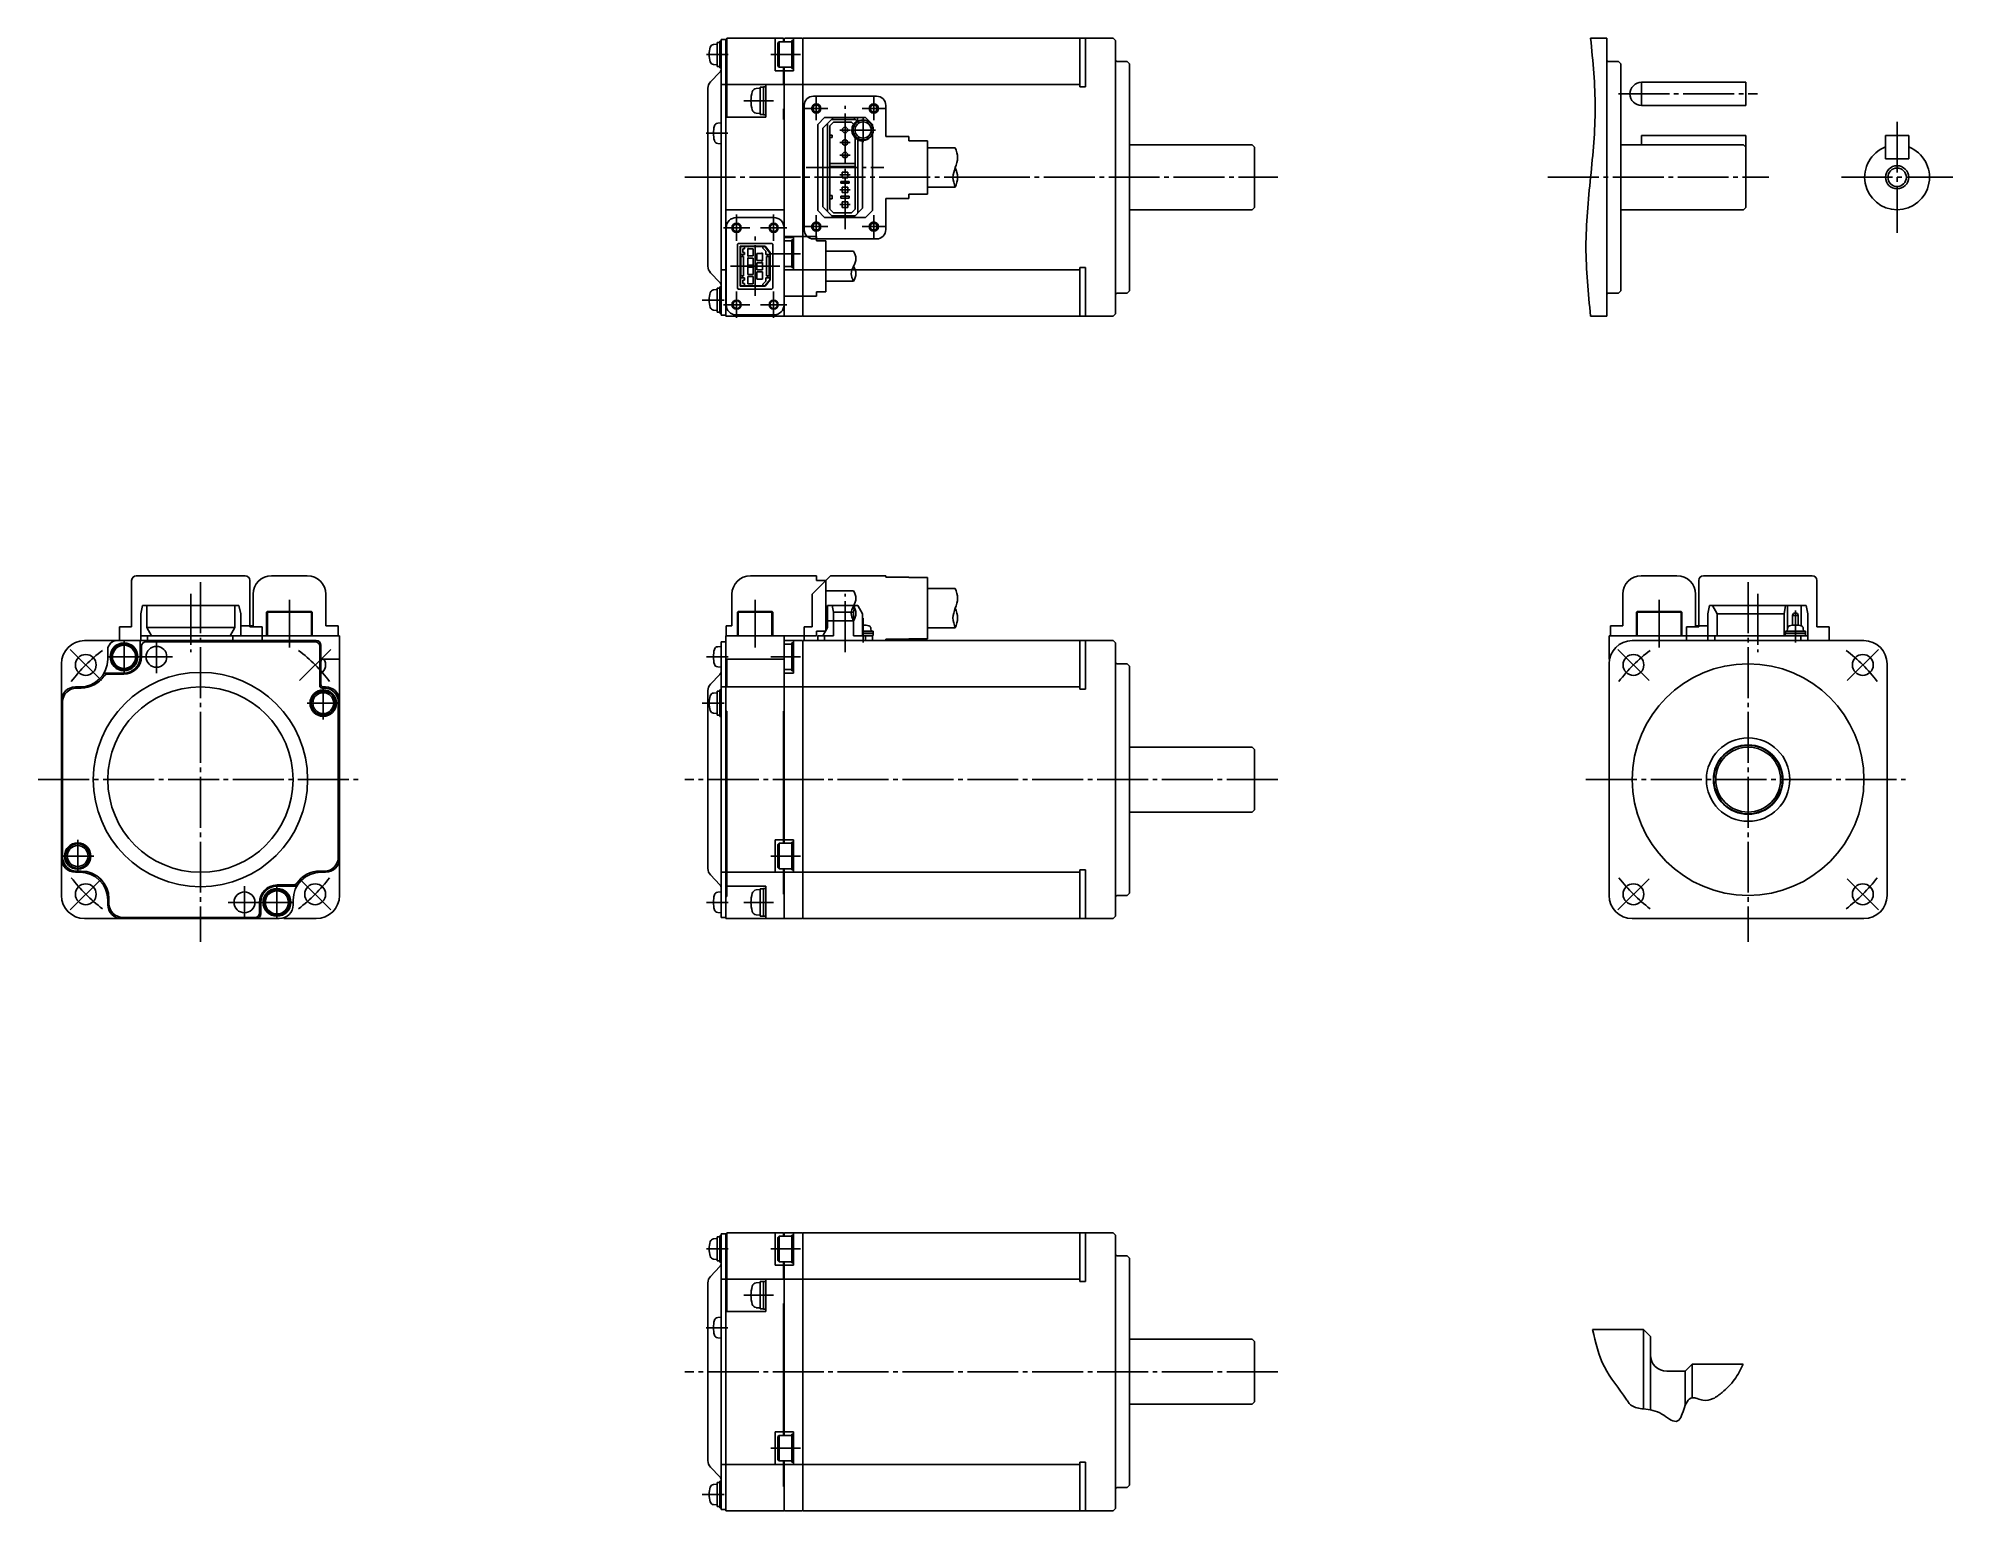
# Model space of a CAD drawing. Header units: millimetres. Extents: x -202 to 211, y -158 to 160.
import ezdxf

# ---------------------------------------------------------------- set-up
doc = ezdxf.new("R2010")
doc.units = ezdxf.units.MM
doc.linetypes.add('DASH_CENTER', pattern=[14, 11, -1, 1, -1])

msp = doc.modelspace()

# ---------------------------------------------------------------- linework, layer by layer
at = {"color": 7, "linetype": 'Continuous'}
for p, q in [((-55.5, 158.75), (-56.28, 158.68)), ((-55.5, 159.1), (-54.9, 159.1)), ((-55.5, 153.9), (-55.5, 159.1)), ((-54.9, 159.35), (-54.6, 159.35)), ((-54.9, 153.65), (-54.9, 159.35)), ((-53.6, 159.75), (-54.6, 159.75)), ((-54.6, 159.75), (-54.6, 100.25)), ((-53.4, 159.75), (-53.6, 159.75)), ((-53.6, 159.75), (-53.6, 100)), ((-53.4, 160), (-53.4, 143)), ((-45, 160), (-53.4, 160)), ((-41.2, 160), (-45, 160)), ((-43, 160), (-43, 153)), ((-42.13, 159.25), (-42.38, 159)), ((-42.38, 154), (-42.38, 159)), ((-42.13, 159.25), (-39.38, 159.25)), ((-42.13, 159.25), (-42.13, 153.75)), ((-41.2, 160), (-41.2, 159.75)), ((-41.2, 159.25), (-41.2, 159.75)), ((-41.2, 159.75), (-41, 159.75)), ((-40.9, 160), (-41, 159.9)), ((-41, 159.25), (-41, 159.9)), ((-37.1, 160), (-40.9, 160)), ((-39, 159.5), (-39.38, 159.5)), ((-39.38, 153.5), (-39.38, 159.5)), ((-39, 160), (-39, 153)), ((-37, 159.9), (-37.1, 160)), ((-36.9, 160), (-37, 159.9)), ((-37, 159.9), (-37, 100.1)), ((30, 160), (-36.9, 160)), ((22.8, 149.5), (22.8, 160)), ((24, 160), (24, 149.5)), ((30.5, 159.5), (30, 160)), ((30.5, 100.5), (30.5, 159.5)), ((133, 160), (136.5, 160)), ((136.5, 160), (136.5, 100)), ((-56.28, 154.32), (-55.5, 154.25)), ((-54.9, 153.9), (-55.5, 153.9)), ((-54.6, 153.65), (-54.9, 153.65)), ((-43, 153), (-41.2, 153)), ((-42.38, 154), (-42.13, 153.75)), ((-39.38, 153.75), (-42.13, 153.75)), ((-41.2, 150), (-41.2, 153.75)), ((-41, 100), (-41, 153.75)), ((-39, 153), (-41, 153)), ((-39, 153.5), (-39.38, 153.5)), ((30.8, 155), (33, 155)), ((33.5, 154.5), (33, 155)), ((33.5, 154.5), (33.5, 105.5)), ((136.8, 155), (139, 155)), ((139, 155), (139.5, 154.5)), ((139.5, 154.5), (139.5, 105.5)), ((-57.5, 110.8), (-57.5, 149.2)), ((-56.94, 150.59), (-54.88, 152.71)), ((-54.6, 150), (-53.6, 150)), ((-53.4, 150), (-41, 150)), ((-46.2, 149.25), (-47.05, 149.18)), ((-46.2, 149.45), (-45.5, 149.45)), ((-46.2, 149.45), (-46.2, 143.55)), ((-45.5, 149.5), (-45.5, 143.5)), ((-45.5, 149.5), (-45, 149.5)), ((-45, 150), (-45, 143)), ((-41, 150), (-37, 150)), ((22.8, 150), (-37, 150)), ((22.8, 149.5), (24, 149.5)), ((166.5, 150.5), (144, 150.5)), ((144, 150.5), (144, 145.5)), ((166.5, 145.5), (166.5, 150.5)), ((-41.2, 144.75), (-41, 144.75)), ((-41.2, 142.5), (-41.2, 144.75)), ((144, 145.5), (166.5, 145.5)), ((-54.6, 141.75), (-55.38, 141.68)), ((-45, 143), (-53.6, 143)), ((-47.05, 143.82), (-46.2, 143.75)), ((-45.5, 143.55), (-46.2, 143.55)), ((-45, 143.5), (-45.5, 143.5)), ((-32.3, 142.9), (-33.8, 141.4)), ((-33.8, 122.8), (-33.8, 141.4)), ((-32.7, 140.6), (-30.4, 142.9)), ((-32.7, 123.6), (-32.7, 140.6)), ((-32.3, 142.9), (-23.5, 142.9)), ((-31.7, 122.6), (-31.7, 141.6)), ((-30.35, 141.9), (-31.15, 141.1)), ((-31.15, 141.1), (-31.15, 123.1)), ((-30.8, 142.5), (-25.7, 142.5)), ((-30.35, 141.9), (-26.5, 141.9)), ((-26.5, 141.9), (-26.05, 141.45)), ((-25.37, 142.17), (-26.1, 142.9)), ((-25.2, 142.28), (-25.2, 142.9)), ((-22, 141.4), (-23.5, 142.9)), ((-22, 141.12), (-22, 141.4)), ((-55.38, 137.32), (-54.6, 137.25)), ((-31.15, 139.1), (-30.65, 139.1)), ((-30.65, 138.6), (-31.15, 138.6)), ((-30.65, 139.1), (-30.65, 138.6)), ((-25.7, 123.1), (-25.7, 138.51)), ((-25.1, 122.3), (-25.1, 138.07)), ((-24.1, 123.3), (-24.1, 137.8)), ((-22, 122.8), (-22, 139.28)), ((33.5, 137), (60, 137)), ((60, 137), (60.5, 136.5)), ((60.5, 136.5), (60.5, 123.5)), ((139.5, 137), (166, 137)), ((144, 139), (144, 137)), ((166.5, 139), (144, 139)), ((166, 137), (166.5, 136.5)), ((166.5, 139), (166.5, 123.5)), ((196.65, 139), (196.65, 134)), ((201.65, 139), (196.65, 139)), ((201.65, 134), (201.65, 139)), ((-31.15, 133), (-25.7, 133)), ((-25.7, 132.3), (-31.15, 132.3)), ((196.65, 134), (201.65, 134)), ((-27, 129.1), (-28.8, 129.1)), ((-28.8, 129.1), (-28.8, 128.7)), ((-28.8, 128.7), (-27, 128.7)), ((-27.3, 131.1), (-28.5, 131.1)), ((-28.5, 131.1), (-28.5, 129.9)), ((-28.5, 129.9), (-27.3, 129.9)), ((-27.3, 129.9), (-27.3, 131.1)), ((-27, 128.7), (-27, 129.1)), ((-31.15, 126.05), (-30.65, 126.05)), ((-30.65, 125.35), (-31.15, 125.35)), ((-30.65, 126.05), (-30.65, 125.35)), ((-28.8, 125.9), (-28.8, 125.5)), ((-27, 125.9), (-28.8, 125.9)), ((-28.8, 125.5), (-27, 125.5)), ((-28.5, 127.9), (-28.5, 126.7)), ((-27.3, 127.9), (-28.5, 127.9)), ((-28.5, 126.7), (-27.3, 126.7)), ((-27.3, 124.7), (-28.5, 124.7)), ((-28.5, 124.7), (-28.5, 123.5)), ((-27.3, 126.7), (-27.3, 127.9)), ((-27.3, 123.5), (-27.3, 124.7)), ((-27, 125.5), (-27, 125.9)), ((-53.6, 123), (-41, 123)), ((-32.3, 121.3), (-33.8, 122.8)), ((-30.4, 121.3), (-32.7, 123.6)), ((-32.3, 121.3), (-23.5, 121.3)), ((-31.15, 123.1), (-30.35, 122.3)), ((-30.8, 121.7), (-25.7, 121.7)), ((-30.35, 122.3), (-26.5, 122.3)), ((-28.5, 123.5), (-27.3, 123.5)), ((-26.5, 122.3), (-25.7, 123.1)), ((-26.1, 121.3), (-24.1, 123.3)), ((-22, 122.8), (-23.5, 121.3)), ((60, 123), (33.5, 123)), ((60.5, 123.5), (60, 123)), ((166, 123), (139.5, 123)), ((166, 123), (166.5, 123.5)), ((-51.13, 115.53), (-50.93, 115.73)), ((-43.68, 115.73), (-50.93, 115.73)), ((-43.68, 115.73), (-43.48, 115.53)), ((-41, 117), (-39, 117)), ((-41, 116.25), (-39.38, 116.25)), ((-39.38, 116.5), (-39, 116.5)), ((-39.38, 110.5), (-39.38, 116.5)), ((-39, 117), (-39, 110)), ((-51.13, 115.53), (-51.13, 106.08)), ((-50.55, 106.48), (-50.55, 115.13)), ((-50.55, 115.13), (-45.1, 115.13)), ((-50.35, 111.65), (-50.55, 111.65)), ((-50.45, 113.3), (-50.45, 115.05)), ((-50.45, 115.05), (-49.6, 115.05)), ((-49.6, 113.3), (-50.45, 113.3)), ((-50.35, 112.9), (-50.35, 108.7)), ((-50.35, 112.9), (-49.78, 112.9)), ((-50, 113.3), (-50, 112.9)), ((-49.6, 114.55), (-49.95, 114.55)), ((-49.95, 114.55), (-49.95, 113.8)), ((-49.95, 113.8), (-49.6, 113.8)), ((-49.78, 112.9), (-49.78, 108.7)), ((-49.6, 115.05), (-49.6, 114.55)), ((-49.6, 115.05), (-45.6, 115.05)), ((-49.6, 113.8), (-49.6, 113.3)), ((-48.88, 114.6), (-48.88, 113)), ((-48.7, 114.6), (-48.88, 114.6)), ((-48.88, 113), (-48.7, 113)), ((-48.7, 112.6), (-48.88, 112.6)), ((-48.88, 112.6), (-48.88, 111)), ((-48.7, 114.57), (-48.7, 114.6)), ((-47.7, 114.57), (-48.7, 114.57)), ((-48.7, 113.03), (-47.7, 113.03)), ((-48.7, 113), (-48.7, 113.03)), ((-48.7, 112.57), (-48.7, 112.6)), ((-47.7, 112.57), (-48.7, 112.57)), ((-47.7, 113.03), (-47.7, 114.57)), ((-47.7, 111.03), (-47.7, 112.57)), ((-45.9, 113.57), (-46.9, 113.57)), ((-46.9, 113.57), (-46.9, 112.03)), ((-46.9, 112.03), (-45.9, 112.03)), ((-46.9, 111.57), (-46.9, 110.03)), ((-45.9, 111.57), (-46.9, 111.57)), ((-45.9, 113.6), (-45.9, 113.57)), ((-45.72, 113.6), (-45.9, 113.6)), ((-45.9, 112.03), (-45.9, 112)), ((-45.9, 112), (-45.72, 112)), ((-45.72, 111.6), (-45.9, 111.6)), ((-45.9, 111.6), (-45.9, 111.57)), ((-45.72, 112), (-45.72, 113.6)), ((-45.72, 110), (-45.72, 111.6)), ((-45.6, 114.68), (-45.6, 115.05)), ((-45.17, 115.05), (-45.6, 115.05)), ((-45, 114.05), (-45.6, 114.68)), ((-44.15, 113.72), (-45.17, 115.05)), ((-44.05, 113.75), (-45.1, 115.13)), ((-45, 113.3), (-45, 114.05)), ((-44.15, 113.3), (-45, 113.3)), ((-44.83, 108.7), (-44.83, 112.9)), ((-44.83, 112.9), (-44.25, 112.9)), ((-44.6, 112.9), (-44.6, 113.3)), ((-44.25, 108.7), (-44.25, 112.9)), ((-44.25, 111.65), (-44.05, 111.65)), ((-44.15, 113.3), (-44.15, 113.72)), ((-44.05, 107.85), (-44.05, 113.75)), ((-43.48, 106.08), (-43.48, 115.53)), ((-54.88, 107.29), (-56.94, 109.41)), ((-53.6, 110), (-54.6, 110)), ((-50.55, 109.95), (-50.35, 109.95)), ((-50.45, 106.55), (-50.45, 108.3)), ((-50.45, 108.3), (-49.6, 108.3)), ((-49.78, 108.7), (-50.35, 108.7)), ((-50, 108.7), (-50, 108.3)), ((-49.6, 107.8), (-49.95, 107.8)), ((-49.95, 107.8), (-49.95, 107.05)), ((-49.6, 108.3), (-49.6, 107.8)), ((-48.88, 111), (-48.7, 111)), ((-48.7, 110.6), (-48.88, 110.6)), ((-48.88, 110.6), (-48.88, 109)), ((-48.88, 109), (-48.7, 109)), ((-48.88, 108.6), (-48.88, 107)), ((-48.7, 108.6), (-48.88, 108.6)), ((-48.7, 111), (-48.7, 111.03)), ((-48.7, 111.03), (-47.7, 111.03)), ((-48.7, 110.57), (-48.7, 110.6)), ((-47.7, 110.57), (-48.7, 110.57)), ((-48.7, 109), (-48.7, 109.03)), ((-48.7, 109.03), (-47.7, 109.03)), ((-48.7, 108.57), (-48.7, 108.6)), ((-47.7, 108.57), (-48.7, 108.57)), ((-47.7, 109.03), (-47.7, 110.57)), ((-47.7, 107.03), (-47.7, 108.57)), ((-46.9, 110.03), (-45.9, 110.03)), ((-46.9, 109.57), (-46.9, 108.03)), ((-45.9, 109.57), (-46.9, 109.57)), ((-46.9, 108.03), (-45.9, 108.03)), ((-45.9, 110.03), (-45.9, 110)), ((-45.9, 110), (-45.72, 110)), ((-45.72, 109.6), (-45.9, 109.6)), ((-45.9, 109.6), (-45.9, 109.57)), ((-45.9, 108.03), (-45.9, 108)), ((-45.9, 108), (-45.72, 108)), ((-45.72, 108), (-45.72, 109.6)), ((-45.6, 106.92), (-45, 107.55)), ((-45.17, 106.55), (-44.15, 107.88)), ((-45.1, 106.48), (-44.05, 107.85)), ((-45, 107.55), (-45, 108.3)), ((-45, 108.3), (-44.15, 108.3)), ((-44.25, 108.7), (-44.83, 108.7)), ((-44.6, 108.3), (-44.6, 108.7)), ((-44.05, 109.95), (-44.25, 109.95)), ((-44.15, 107.88), (-44.15, 108.3)), ((-39.38, 110.75), (-41, 110.75)), ((-37, 110), (-41, 110)), ((-39.38, 110.5), (-39, 110.5)), ((22.8, 110), (-37, 110)), ((22.8, 100), (22.8, 110.5)), ((22.8, 110.5), (24, 110.5)), ((24, 100), (24, 110.5)), ((-55.5, 105.75), (-56.28, 105.68)), ((-55.5, 100.9), (-55.5, 106.1)), ((-55.5, 106.1), (-54.9, 106.1)), ((-54.9, 100.65), (-54.9, 106.35)), ((-54.9, 106.35), (-54.6, 106.35)), ((-51.13, 106.08), (-50.93, 105.88)), ((-50.93, 105.88), (-43.68, 105.88)), ((-45.1, 106.48), (-50.55, 106.48)), ((-49.6, 106.55), (-50.45, 106.55)), ((-49.95, 107.05), (-49.6, 107.05)), ((-49.6, 107.05), (-49.6, 106.55)), ((-49.6, 106.55), (-45.6, 106.55)), ((-48.88, 107), (-48.7, 107)), ((-48.7, 107.03), (-47.7, 107.03)), ((-48.7, 107), (-48.7, 107.03)), ((-45.6, 106.55), (-45.6, 106.92)), ((-45.6, 106.55), (-45.17, 106.55)), ((-43.48, 106.08), (-43.68, 105.88)), ((33, 105), (30.8, 105)), ((33.5, 105.5), (33, 105)), ((139, 105), (136.8, 105)), ((139.5, 105.5), (139, 105)), ((-56.28, 101.32), (-55.5, 101.25)), ((-54.9, 100.9), (-55.5, 100.9)), ((-54.6, 100.65), (-54.9, 100.65)), ((-54.6, 100.25), (-53.6, 100.25)), ((-53.6, 100), (-41, 100)), ((-41, 100.1), (-40.9, 100)), ((-40.9, 100), (-37.1, 100)), ((-37.1, 100), (-37, 100.1)), ((-36.9, 100), (-37, 100.1)), ((30, 100), (-36.9, 100)), ((30.5, 100.5), (30, 100)), ((133, 100), (136.5, 100)), ((-179.9, 35.8), (-179.5, 37.6)), ((-158.7, 37.6), (-179.5, 37.6)), ((-178.6, 37.6), (-178.6, 32.8)), ((-159.6, 37.6), (-159.6, 32.8)), ((-158.7, 37.6), (-158.3, 35.8)), ((-31.7, 37.6), (-25.1, 37.6)), ((-31.7, 32.8), (-31.7, 37.6)), ((-30.7, 37.6), (-30.4, 36.1)), ((-26.1, 36.1), (-25.8, 37.6)), ((-25.1, 37.6), (-24.1, 35.8)), ((158.3, 35.8), (158.7, 37.6)), ((158.7, 37.6), (179.5, 37.6)), ((159.3, 37.6), (160.3, 35.8)), ((175.07, 37.6), (174.8, 35.8)), ((175.51, 37.6), (175.51, 32.68)), ((178.45, 37.6), (178.45, 33.17)), ((179.5, 37.6), (179.9, 35.8)), ((-179.9, 35.8), (-179.9, 30)), ((-158.3, 35.8), (-158.3, 31)), ((-152.52, 36.3), (-152.72, 36.1)), ((-152.72, 36.1), (-142.87, 36.1)), ((-152.72, 31), (-152.72, 36.1)), ((-152.52, 31), (-152.52, 36.3)), ((-152.52, 36.3), (-143.07, 36.3)), ((-143.07, 36.3), (-143.07, 31)), ((-142.87, 36.1), (-143.07, 36.3)), ((-142.87, 36.1), (-142.87, 31)), ((-51.13, 36.1), (-50.93, 36.3)), ((-51.13, 31), (-51.13, 36.1)), ((-51.13, 36.1), (-43.48, 36.1)), ((-50.93, 36.3), (-43.68, 36.3)), ((-50.93, 31), (-50.93, 36.3)), ((-43.68, 36.3), (-43.48, 36.1)), ((-43.68, 36.3), (-43.68, 31)), ((-43.48, 36.1), (-43.48, 31)), ((-30.4, 36.1), (-26.1, 36.1)), ((-30.4, 36.1), (-30.4, 31)), ((-26.1, 36.1), (-26.1, 31)), ((-24.1, 35.8), (-24.1, 31)), ((143.07, 36.3), (142.88, 36.1)), ((142.88, 31), (142.88, 36.1)), ((142.88, 36.1), (152.72, 36.1)), ((143.07, 36.3), (152.52, 36.3)), ((152.72, 36.1), (152.52, 36.3)), ((152.72, 36.1), (152.72, 31)), ((158.3, 35.8), (158.3, 30)), ((160.3, 35.8), (160.3, 31)), ((160.3, 35.8), (174.8, 35.8)), ((174.8, 35.8), (174.8, 31)), ((176.6, 35.4), (176.6, 33.31)), ((177.8, 35.4), (176.6, 35.4)), ((177.8, 35.4), (177.8, 33.31)), ((179.9, 35.8), (179.9, 30)), ((-192, 30), (-185, 30)), ((-180, 30), (-185, 30)), ((-180, 26.5), (-180, 30)), ((-142, 30), (-180, 30)), ((-160, 31), (-179.9, 31)), ((-178.75, 29.75), (-167, 29.75)), ((-178.6, 32.8), (-177.6, 31)), ((-159.6, 32.8), (-178.6, 32.8)), ((-178.4, 31), (-178.4, 30)), ((-167, 29.75), (-142.25, 29.75)), ((-160.6, 31), (-159.6, 32.8)), ((-160, 31), (-137, 31)), ((-160, 30), (-160, 31)), ((-141, 29), (-141, 20.5)), ((-137, 31), (-137, 26)), ((-54.6, 29.75), (-54.6, -29.75)), ((-53.6, 29.75), (-54.6, 29.75)), ((-53.6, 31), (-41, 31)), ((-53.6, 31), (-53.6, -30)), ((-41, 26), (-41, 31)), ((-41, 30), (-41, 29.9)), ((-40.9, 30), (-41, 29.9)), ((-41, 29.25), (-39.38, 29.25)), ((-37.1, 30), (-40.9, 30)), ((-39.38, 23.5), (-39.38, 29.5)), ((-39, 29.5), (-39.38, 29.5)), ((-39, 30), (-39, 23)), ((-37, 29.9), (-37.1, 30)), ((-37, 29.9), (-36.9, 30)), ((-37, 29.9), (-37, -29.9)), ((-36.9, 30), (30, 30)), ((-33.8, 31), (-30.4, 31)), ((-33.8, 30), (-33.8, 31)), ((-32.7, 31), (-31.7, 32.8)), ((-32.3, 31), (-32.3, 30)), ((-26.1, 31), (-22, 31)), ((-24.1, 32.05), (-21.85, 32.05)), ((-24.1, 31.6), (-21.8, 31.6)), ((-24.1, 31.1), (-21.8, 31.1)), ((-23.5, 31), (-23.5, 30)), ((-22.45, 31.1), (-22.45, 31)), ((-22.25, 32.05), (-22.3, 32.64)), ((-22, 31), (-22, 30)), ((-21.85, 31.6), (-21.85, 32.05)), ((-21.8, 31.6), (-21.8, 31.1)), ((22.8, 19.5), (22.8, 30)), ((24, 19.5), (24, 30)), ((30, 30), (30.5, 29.5)), ((30.5, -29.5), (30.5, 29.5)), ((137, 31), (158.3, 31)), ((137, 26), (137, 31)), ((167, 30), (142, 30)), ((179.9, 31), (158.3, 31)), ((159.8, 31), (159.8, 30)), ((192, 30), (167, 30)), ((175, 31.1), (175, 31.6)), ((175, 31.6), (177.2, 31.6)), ((175, 31.1), (177.2, 31.1)), ((175.05, 32.05), (175.05, 31.6)), ((175.05, 32.05), (177.2, 32.05)), ((175.5, 32.64), (175.45, 32.05)), ((175.65, 31), (175.65, 31.1)), ((177.2, 32.05), (179.35, 32.05)), ((177.2, 31.6), (179.4, 31.6)), ((177.2, 31.1), (179.4, 31.1)), ((178.4, 31), (178.4, 30)), ((178.75, 31.1), (178.75, 31)), ((178.95, 32.05), (178.9, 32.64)), ((179.35, 31.6), (179.35, 32.05)), ((179.4, 31.6), (179.4, 31.1)), ((-197, 25), (-197, 17)), ((-187, 26), (-187, 28)), ((-179.75, 28.75), (-179.75, 26.55)), ((-141.25, 28.75), (-141.25, 20.25)), ((-137, 26), (-140.5, 26)), ((-137, 17), (-137, 26)), ((-54.6, 28.75), (-55.38, 28.68)), ((-53.6, 26), (-41, 26)), ((-53.4, 26), (-53.4, 20)), ((-41, -13.75), (-41, 26)), ((30.8, 25), (33, 25)), ((33.5, 24.5), (33, 25)), ((137.1, 26), (137, 26)), ((137, 25), (137, -25)), ((197, -25), (197, 25)), ((-183.5, 23), (-187.26, 23)), ((-187.01, 22.75), (-183.55, 22.75)), ((-56.94, 20.59), (-54.88, 22.71)), ((-55.38, 24.32), (-54.6, 24.25)), ((-39.38, 23.75), (-41, 23.75)), ((-39, 23), (-41, 23)), ((-39, 23.5), (-39.38, 23.5)), ((33.5, -24.5), (33.5, 24.5)), ((-197, 17), (-197, -17)), ((-196.75, 16.75), (-196.75, 0)), ((-193, 20), (-194, 20)), ((-193.75, 19.75), (-192.75, 19.75)), ((-140.75, 19.75), (-140.25, 19.75)), ((-140.5, 20), (-140, 20)), ((-137.25, 16.75), (-137.25, 0)), ((-137, -17), (-137, 17)), ((-57.5, -19.2), (-57.5, 19.2)), ((-55.5, 18.75), (-56.28, 18.68)), ((-55.5, 13.9), (-55.5, 19.1)), ((-55.5, 19.1), (-54.9, 19.1)), ((-54.9, 13.65), (-54.9, 19.35)), ((-54.9, 19.35), (-54.6, 19.35)), ((-54.6, 20), (-53.6, 20)), ((-53.6, 20), (-41, 20)), ((-41, 20), (-37, 20)), ((-37, 20), (22.8, 20)), ((22.8, 19.5), (24, 19.5)), ((-56.28, 14.32), (-55.5, 14.25)), ((-54.9, 13.9), (-55.5, 13.9)), ((-54.6, 13.65), (-54.9, 13.65)), ((-53.6, 14.75), (-53.4, 14.75)), ((-53.4, 14.75), (-53.4, -25.25)), ((-41.2, 14.75), (-41, 14.75)), ((-41.2, -13.75), (-41.2, 14.75)), ((33.5, 7), (60, 7)), ((60, 7), (60.5, 6.5)), ((60.5, 6.5), (60.5, -6.5)), ((-196.75, -16.75), (-196.75, 0)), ((-137.25, -16.75), (-137.25, 0)), ((60, -7), (33.5, -7)), ((60.5, -6.5), (60, -7)), ((-43, -13), (-43, -20)), ((-41.2, -13), (-43, -13)), ((-42.13, -13.75), (-42.38, -14)), ((-42.38, -19), (-42.38, -14)), ((-42.13, -13.75), (-42.13, -19.25)), ((-42.13, -13.75), (-39.38, -13.75)), ((-41, -13), (-39, -13)), ((-39.38, -19.5), (-39.38, -13.5)), ((-39.38, -13.5), (-39, -13.5)), ((-39, -13), (-39, -20)), ((-197, -17), (-197, -25)), ((-193, -20), (-194, -20)), ((-193.75, -19.75), (-192.75, -19.75)), ((-140.25, -19.75), (-141.25, -19.75)), ((-141, -20), (-140, -20)), ((-137, -17), (-137, -25)), ((-54.88, -22.71), (-56.94, -20.59)), ((-53.6, -20), (-54.6, -20)), ((-41.2, -20), (-53.4, -20)), ((-42.38, -19), (-42.13, -19.25)), ((-39.38, -19.25), (-42.13, -19.25)), ((-41.2, -24.75), (-41.2, -19.25)), ((-41, -30), (-41, -19.25)), ((-37, -20), (-41, -20)), ((-39.38, -19.5), (-39, -19.5)), ((-37, -20), (22.8, -20)), ((22.8, -19.5), (24, -19.5)), ((22.8, -30), (22.8, -19.5)), ((24, -19.5), (24, -30)), ((-150.5, -23), (-146.74, -23)), ((-146.99, -22.75), (-150.45, -22.75)), ((-54.6, -24.25), (-55.38, -24.32)), ((-53.4, -23), (-45, -23)), ((-46.2, -23.75), (-47.05, -23.82)), ((-46.2, -23.55), (-46.2, -29.45)), ((-46.2, -23.55), (-45.5, -23.55)), ((-45.5, -23.5), (-45, -23.5)), ((-45.5, -23.5), (-45.5, -29.5)), ((-45, -23), (-45, -30)), ((-41.2, -24.75), (-41, -24.75)), ((33.5, -24.5), (33, -25)), ((-187, -26), (-187, -27)), ((-186.75, -26.75), (-186.75, -25.75)), ((-154.25, -28.75), (-154.25, -26.55)), ((-154, -26.5), (-154, -29)), ((-147, -26), (-147, -27)), ((-55.38, -28.68), (-54.6, -28.75)), ((-53.6, -25.25), (-53.4, -25.25)), ((33, -25), (30.8, -25)), ((-184, -30), (-192, -30)), ((-184, -30), (-150, -30)), ((-183.75, -29.75), (-167, -29.75)), ((-155.25, -29.75), (-167, -29.75)), ((-142, -30), (-149, -30)), ((-54.6, -29.75), (-53.6, -29.75)), ((-53.6, -30), (-45, -30)), ((-47.05, -29.18), (-46.2, -29.25)), ((-45.5, -29.45), (-46.2, -29.45)), ((-45, -29.5), (-45.5, -29.5)), ((-45, -30), (-41, -30)), ((-41, -29.9), (-40.9, -30)), ((-40.9, -30), (-37.1, -30)), ((-37.1, -30), (-37, -29.9)), ((-37, -29.9), (-36.9, -30)), ((-37, -29.9), (-36.9, -30)), ((-36.9, -30), (30, -30)), ((30, -30), (30.5, -29.5)), ((142, -30), (167, -30)), ((167, -30), (192, -30)), ((-55.5, -99.05), (-56.28, -99.12)), ((-55.5, -98.7), (-54.9, -98.7)), ((-55.5, -103.9), (-55.5, -98.7)), ((-54.9, -98.45), (-54.6, -98.45)), ((-54.9, -104.15), (-54.9, -98.45)), ((-53.6, -98.05), (-54.6, -98.05)), ((-54.6, -98.05), (-54.6, -157.55)), ((-53.4, -98.05), (-53.6, -98.05)), ((-53.6, -98.05), (-53.6, -157.8)), ((-53.4, -97.8), (-53.4, -114.8)), ((-45, -97.8), (-53.4, -97.8)), ((-41.2, -97.8), (-45, -97.8)), ((-43, -97.8), (-43, -104.8)), ((-42.13, -98.55), (-42.38, -98.8)), ((-42.38, -103.8), (-42.38, -98.8)), ((-42.13, -98.55), (-39.38, -98.55)), ((-42.13, -98.55), (-42.13, -104.05)), ((-41.2, -97.8), (-41.2, -98.05)), ((-41.2, -98.55), (-41.2, -98.05)), ((-41.2, -98.05), (-41, -98.05)), ((-40.9, -97.8), (-41, -97.9)), ((-41, -98.55), (-41, -97.9)), ((-37.1, -97.8), (-40.9, -97.8)), ((-39, -98.3), (-39.38, -98.3)), ((-39.38, -104.3), (-39.38, -98.3)), ((-39, -97.8), (-39, -104.8)), ((-37, -97.9), (-37.1, -97.8)), ((-37, -97.9), (-36.9, -97.8)), ((-37, -97.9), (-37, -157.7)), ((-36.9, -97.8), (30, -97.8)), ((22.8, -108.3), (22.8, -97.8)), ((24, -108.3), (24, -97.8)), ((30, -97.8), (30.5, -98.3)), ((30.5, -157.3), (30.5, -98.3)), ((30.8, -102.8), (33, -102.8)), ((33.5, -103.3), (33, -102.8)), ((-56.94, -107.22), (-54.88, -105.09)), ((-56.28, -103.49), (-55.5, -103.55)), ((-54.9, -103.9), (-55.5, -103.9)), ((-54.6, -104.15), (-54.9, -104.15)), ((-43, -104.8), (-41.2, -104.8)), ((-42.38, -103.8), (-42.13, -104.05)), ((-39.38, -104.05), (-42.13, -104.05)), ((-41.2, -107.8), (-41.2, -104.05)), ((-41, -141.55), (-41, -104.05)), ((-39, -104.8), (-41, -104.8)), ((-39, -104.3), (-39.38, -104.3)), ((33.5, -103.3), (33.5, -152.3)), ((-57.5, -147), (-57.5, -108.61)), ((-54.6, -107.8), (-53.6, -107.8)), ((-53.4, -107.8), (-41, -107.8)), ((-46.2, -108.55), (-47.05, -108.63)), ((-46.2, -108.35), (-45.5, -108.35)), ((-46.2, -108.35), (-46.2, -114.25)), ((-45.5, -108.3), (-45.5, -114.3)), ((-45.5, -108.3), (-45, -108.3)), ((-45, -107.8), (-45, -114.8)), ((-41, -107.8), (-37, -107.8)), ((-37, -107.8), (22.8, -107.8)), ((22.8, -108.3), (24, -108.3)), ((-45, -114.8), (-53.6, -114.8)), ((-47.05, -113.98), (-46.2, -114.05)), ((-45.5, -114.25), (-46.2, -114.25)), ((-45, -114.3), (-45.5, -114.3)), ((-41.2, -113.05), (-41, -113.05)), ((-41.2, -141.55), (-41.2, -113.05)), ((-54.6, -116.05), (-55.38, -116.12)), ((133.44, -118.7), (144.44, -118.7)), ((144.44, -118.7), (144.44, -135.84)), ((145.94, -120.2), (144.44, -118.7)), ((-55.38, -120.49), (-54.6, -120.55)), ((33.5, -120.8), (60, -120.8)), ((60, -120.8), (60.5, -121.3)), ((60.5, -121.3), (60.5, -134.3)), ((145.94, -120.2), (145.94, -136.06)), ((153.44, -127.7), (149.44, -127.7)), ((153.44, -127.7), (154.94, -126.2)), ((153.44, -127.7), (153.44, -135.16)), ((154.94, -126.2), (165.94, -126.2)), ((154.94, -126.2), (154.94, -133.42)), ((60, -134.8), (33.5, -134.8)), ((60.5, -134.3), (60, -134.8)), ((-43, -140.8), (-43, -147.8)), ((-43, -140.8), (-41.2, -140.8)), ((-42.13, -141.55), (-42.38, -141.8)), ((-42.38, -146.8), (-42.38, -141.8)), ((-42.13, -141.55), (-42.13, -147.05)), ((-42.13, -141.55), (-39.38, -141.55)), ((-41, -140.8), (-39, -140.8)), ((-39.38, -141.3), (-39, -141.3)), ((-39.38, -147.3), (-39.38, -141.3)), ((-39, -140.8), (-39, -147.8)), ((-54.88, -150.52), (-56.94, -148.39)), ((-53.6, -147.8), (-54.6, -147.8)), ((-53.6, -147.8), (-41.2, -147.8)), ((-42.38, -146.8), (-42.13, -147.05)), ((-39.38, -147.05), (-42.13, -147.05)), ((-41.2, -152.55), (-41.2, -147.05)), ((-41, -157.8), (-41, -147.05)), ((-37, -147.8), (-41, -147.8)), ((-39.38, -147.3), (-39, -147.3)), ((-37, -147.8), (22.8, -147.8)), ((22.8, -147.3), (24, -147.3)), ((22.8, -157.8), (22.8, -147.3)), ((24, -147.3), (24, -157.8)), ((-55.5, -152.05), (-56.28, -152.12)), ((-55.5, -156.9), (-55.5, -151.7)), ((-55.5, -151.7), (-54.9, -151.7)), ((-54.9, -157.15), (-54.9, -151.45)), ((-54.9, -151.45), (-54.6, -151.45)), ((-41.2, -152.55), (-41, -152.55)), ((33, -152.8), (30.8, -152.8)), ((33.5, -152.3), (33, -152.8)), ((-56.28, -156.49), (-55.5, -156.55)), ((-54.9, -156.9), (-55.5, -156.9)), ((-54.6, -157.15), (-54.9, -157.15)), ((-54.6, -157.55), (-53.6, -157.55)), ((-53.6, -157.8), (-41, -157.8)), ((-41, -157.7), (-40.9, -157.8)), ((-40.9, -157.8), (-37.1, -157.8)), ((-37.1, -157.8), (-37, -157.7)), ((-37, -157.7), (-36.9, -157.8)), ((-36.9, -157.8), (30, -157.8)), ((30, -157.8), (30.5, -157.3))]:
    msp.add_line(p, q, dxfattribs=at)
at = {"color": 1, "linetype": 'DASH_CENTER'}
for p, q in [((-57.8, 156.5), (-53.1, 156.5)), ((-43.88, 156.5), (-37.5, 156.5)), ((-49.7, 146.5), (-43.32, 146.5)), ((-36.6, 144.85), (-31.6, 144.85)), ((-34.1, 147.35), (-34.1, 142.35)), ((-27.9, 118.8), (-27.9, 145.4)), ((-24.2, 144.85), (-19.2, 144.85)), ((-21.7, 147.35), (-21.7, 142.35)), ((139, 148), (169, 148)), ((-24, 142.85), (-24, 137.55)), ((199.15, 142), (199.15, 118)), ((-57.87, 139.5), (-53.17, 139.5)), ((-29, 140.2), (-26.8, 140.2)), ((-29, 137.5), (-26.8, 137.5)), ((-21.35, 140.2), (-26.65, 140.2)), ((-29, 134.8), (-26.8, 134.8)), ((-62.5, 130), (1, 130)), ((-36.3, 132.1), (-19.5, 132.1)), ((-29, 130.5), (-26.8, 130.5)), ((1, 130), (65.5, 130)), ((123.8, 130), (171.5, 130)), ((187.15, 130), (211.15, 130)), ((-29, 127.3), (-26.8, 127.3)), ((-29, 124.1), (-26.8, 124.1)), ((-51.3, 116.25), (-51.3, 121.95)), ((-43.3, 116.25), (-43.3, 121.95)), ((-34.1, 121.85), (-34.1, 116.85)), ((-21.7, 121.85), (-21.7, 116.85)), ((-48.45, 119.1), (-54.15, 119.1)), ((-47.3, 104.38), (-47.3, 117.23)), ((-40.45, 119.1), (-46.15, 119.1)), ((-31.6, 119.35), (-36.6, 119.35)), ((-19.2, 119.35), (-24.2, 119.35)), ((-43.88, 113.5), (-37.5, 113.5)), ((-52.63, 110.8), (-41.98, 110.8)), ((-58.7, 103.5), (-54, 103.5)), ((-51.3, 99.65), (-51.3, 105.35)), ((-43.3, 99.65), (-43.3, 105.35)), ((-54.15, 102.5), (-48.45, 102.5)), ((-46.15, 102.5), (-40.45, 102.5)), ((-167, 42.6), (-167, -35)), ((167, 42.6), (167, -35)), ((-169.1, 40.1), (-169.1, 27.5)), ((-147.8, 28.5), (-147.8, 38.8)), ((-47.3, 28.5), (-47.3, 38.8)), ((-27.9, 27.5), (-27.9, 40.1)), ((147.8, 38.8), (147.8, 28.5)), ((169.1, 40.1), (169.1, 27.5)), ((-24, 29.6), (-24, 34.85)), ((177.2, 29.6), (177.2, 36.5)), ((-183.5, 30.1), (-183.5, 22.9)), ((-176.5, 23), (-176.5, 30)), ((-195.11, 28.11), (-188.39, 21.39)), ((-179.9, 26.5), (-187.1, 26.5)), ((-180, 26.5), (-173, 26.5)), ((-138.89, 28.11), (-145.61, 21.39)), ((-57.8, 26.5), (-53.1, 26.5)), ((-43.88, 26.5), (-37.5, 26.5)), ((145.61, 21.39), (138.89, 28.11)), ((195.11, 28.11), (188.39, 21.39)), ((-140.5, 13), (-140.5, 20)), ((-144, 16.5), (-137, 16.5)), ((-58.7, 16.5), (-54, 16.5)), ((-202, 0), (-132, 0)), ((65.5, 0), (-62.5, 0)), ((132, 0), (202, 0)), ((-197, -16.5), (-190, -16.5)), ((-193.5, -20), (-193.5, -13)), ((-43.88, -16.5), (-37.5, -16.5)), ((-188.39, -21.39), (-195.11, -28.11)), ((-157.5, -30), (-157.5, -23)), ((-150.5, -22.9), (-150.5, -30.1)), ((-145.61, -21.39), (-138.89, -28.11)), ((145.61, -21.39), (138.89, -28.11)), ((195.11, -28.11), (188.39, -21.39)), ((-161, -26.5), (-154, -26.5)), ((-146.9, -26.5), (-154.1, -26.5)), ((-57.8, -26.5), (-53.1, -26.5)), ((-49.7, -26.5), (-43.32, -26.5)), ((-57.8, -101.3), (-53.1, -101.3)), ((-43.88, -101.3), (-37.5, -101.3)), ((-49.7, -111.3), (-43.32, -111.3)), ((-57.87, -118.3), (-53.17, -118.3)), ((65.5, -127.8), (-62.5, -127.8)), ((-43.88, -144.3), (-37.5, -144.3)), ((-58.7, -154.3), (-54, -154.3))]:
    msp.add_line(p, q, dxfattribs=at)
at = {"color": 4, "linetype": 'Continuous'}
for p, q in [((-36.7, 145.5), (-36.7, 118.7)), ((-21.1, 147.5), (-34.7, 147.5)), ((-19.1, 138.8), (-19.1, 145.5)), ((-19.1, 138.8), (-14.1, 138.8)), ((-14.1, 138.8), (-14.1, 137.85)), ((-14.1, 137.85), (-10.1, 137.85)), ((-10.1, 137.85), (-10.1, 126.35)), ((-10.1, 136.35), (-4.1, 136.35)), ((-14.1, 125.4), (-19.1, 125.4)), ((-19.1, 118.7), (-19.1, 125.4)), ((-14.1, 126.35), (-14.1, 125.4)), ((-10.1, 126.35), (-14.1, 126.35)), ((-10.1, 127.85), (-4.1, 127.85)), ((-43.25, 121.3), (-51.35, 121.3)), ((-53.55, 119.1), (-53.55, 102.5)), ((-41.05, 117.25), (-41.05, 119.1)), ((-34.05, 117.25), (-41.05, 117.25)), ((-34.7, 116.7), (-21.1, 116.7)), ((-34.05, 116.3), (-34.05, 117.25)), ((-32.05, 116.3), (-34.05, 116.3)), ((-32.05, 105.3), (-32.05, 116.3)), ((-32.05, 114.05), (-26.05, 114.05)), ((-32.05, 107.55), (-26.05, 107.55)), ((-41.05, 104.35), (-34.05, 104.35)), ((-41.05, 102.5), (-41.05, 104.35)), ((-34.05, 105.3), (-32.05, 105.3)), ((-34.05, 104.35), (-34.05, 105.3)), ((-51.35, 100.3), (-43.25, 100.3)), ((-181.85, 33), (-181.85, 43)), ((-180.85, 44), (-157.35, 44)), ((-156.35, 43), (-156.35, 33)), ((-151.65, 44), (-143.95, 44)), ((-41.05, 44), (-48.3, 44)), ((-41.05, 44), (-41.05, 43.95)), ((-41.05, 43.95), (-34.05, 43.95)), ((-35, 40), (-31, 44)), ((-34.05, 43.95), (-34.05, 43)), ((-34.05, 43), (-32.05, 43)), ((-32.05, 43), (-32.05, 32)), ((-31, 44), (-19.1, 44)), ((-19.1, 44), (-19.1, 43.7)), ((-19.1, 43.7), (-14.1, 43.7)), ((-14.1, 43.7), (-14.1, 43.64)), ((-14.1, 43.64), (-10.1, 43.64)), ((-10.1, 43.64), (-10.1, 30.36)), ((143.95, 44), (151.65, 44)), ((156.35, 33), (156.35, 43)), ((157.35, 44), (180.85, 44)), ((181.85, 43), (181.85, 33)), ((-155.65, 33.2), (-155.65, 40)), ((-139.95, 40), (-139.95, 33.2)), ((-52.3, 40), (-52.3, 33.2)), ((-35, 33), (-35, 40)), ((-32.05, 40.75), (-26.05, 40.75)), ((-10.1, 41.25), (-4.1, 41.25)), ((139.95, 33.2), (139.95, 40)), ((155.65, 40), (155.65, 33.2)), ((-158.3, 33.2), (-155.65, 33.2)), ((-158.3, 31), (-158.3, 33.2)), ((-139.95, 33.2), (-137.3, 33.2)), ((-137.3, 33.2), (-137.3, 31)), ((-53.55, 33.2), (-53.55, 31)), ((-52.3, 33.2), (-53.55, 33.2)), ((-32.05, 34.25), (-26.05, 34.25)), ((137.3, 31), (137.3, 33.2)), ((137.3, 33.2), (139.95, 33.2)), ((155.65, 33.2), (158.3, 33.2)), ((158.3, 33.2), (158.3, 31)), ((-184.5, 30), (-184.5, 33)), ((-184.5, 33), (-181.85, 33)), ((-153.7, 30), (-184.5, 30)), ((-137.3, 31), (-158.3, 31)), ((-156.35, 33), (-153.7, 33)), ((-153.7, 33), (-153.7, 30)), ((-53.55, 31), (-41.05, 31)), ((-41.05, 31.05), (-41.05, 31)), ((-34.05, 31.05), (-41.05, 31.05)), ((-36.7, 33), (-35, 33)), ((-36.7, 30), (-36.7, 33)), ((-36.7, 30), (-19.1, 30)), ((-34.05, 32), (-34.05, 31.05)), ((-34.05, 32), (-32.05, 32)), ((-19.1, 30.3), (-14.1, 30.3)), ((-19.1, 30), (-19.1, 30.3)), ((-14.1, 30.36), (-14.1, 30.3)), ((-10.1, 30.36), (-14.1, 30.36)), ((-10.1, 32.75), (-4.1, 32.75)), ((158.3, 31), (137.3, 31)), ((153.7, 33), (156.35, 33)), ((153.7, 30), (153.7, 33)), ((184.5, 30), (153.7, 30)), ((181.85, 33), (184.5, 33)), ((184.5, 33), (184.5, 30))]:
    msp.add_line(p, q, dxfattribs=at)
for p, q in [((143.07, 36.3), (143.07, 31)), ((152.52, 36.3), (152.52, 31))]:
    msp.add_line(p, q)
at = {"color": 2, "linetype": 'Continuous'}
for centre, radius in [((-34.1, 144.85), 1), ((-21.7, 144.85), 1), ((199.15, 130), 2.5), ((-51.3, 119.1), 1), ((-43.3, 119.1), 1), ((-34.1, 119.35), 1), ((-21.7, 119.35), 1), ((-51.3, 102.5), 1), ((-43.3, 102.5), 1)]:
    msp.add_circle(centre, radius, dxfattribs=at)
at = {"color": 7, "linetype": 'Continuous'}
for centre, radius in [((-34.1, 144.85), 0.75), ((-21.7, 144.85), 0.75), ((-27.9, 140.2), 0.6), ((-24, 140.2), 2.2), ((-24, 140.2), 2.15), ((-24, 140.2), 1.75), ((-27.9, 137.5), 0.6), ((-27.9, 134.8), 0.6), ((199.15, 130), 2), ((-51.3, 119.1), 0.8), ((-43.3, 119.1), 0.8), ((-34.1, 119.35), 0.75), ((-21.7, 119.35), 0.75), ((-51.3, 102.5), 0.8), ((-43.3, 102.5), 0.8), ((-183.5, 26.5), 3), ((-183.5, 26.5), 2.75), ((-183.5, 26.5), 2.5), ((-191.75, 24.75), 2.25), ((-176.5, 26.5), 2.25), ((142.25, 24.75), 2.25), ((167, 0), 25), ((191.75, 24.75), 2.25), ((-167, 0), 23.13), ((-167, 0), 23.13), ((-167, 0), 20), ((-167, 0), 20), ((-140.5, 16.5), 2.85), ((-140.5, 16.5), 2.6), ((-140.5, 16.5), 2.25), ((167, 0), 9), ((167, 0), 7.5), ((167, 0), 7.4), ((167, 0), 7), ((-193.5, -16.5), 2.85), ((-193.5, -16.5), 2.6), ((-193.5, -16.5), 2.25), ((-191.75, -24.75), 2.25), ((-157.5, -26.5), 2.25), ((-150.5, -26.5), 3), ((-150.5, -26.5), 2.75), ((-150.5, -26.5), 2.5), ((-142.25, -24.75), 2.25), ((142.25, -24.75), 2.25), ((191.75, -24.75), 2.25)]:
    msp.add_circle(centre, radius, dxfattribs=at)
for centre, radius, start, end in [((-51.2, 156.5), 6, 164.5573, 180), ((-56.21, 157.88), 0.8, 95, 164.5573), ((-51.2, 156.5), 6, 180, 195.4427), ((-56.21, 155.12), 0.8, 195.4427, 265), ((-55.6, 153.41), 1, 315.971, 0), ((30.8, 155.3), 0.3, 180, 270), ((136.8, 155.3), 0.3, 180, 270), ((-55.5, 149.2), 2, 135.971, 180), ((-46.96, 148.18), 1, 95, 163.743), ((144, 148), 2.5, 90, 180), ((-41.2, 146.5), 7, 163.743, 180), ((-41.2, 146.5), 7, 180, 196.257), ((144, 148), 2.5, 180, 270), ((-50.3, 139.5), 6, 164.5573, 180), ((-55.31, 140.88), 0.8, 95, 164.5573), ((-46.96, 144.82), 1, 196.257, 265), ((-24, 140.2), 2.4, 120, 267.612), ((-50.3, 139.5), 6, 180, 195.4427), ((-55.31, 138.12), 0.8, 195.4427, 265), ((199.15, 130), 7, 110.9248, 270), ((199.15, 130), 7, 270, 69.0752), ((-55.5, 110.8), 2, 180, 224.029), ((-51.2, 103.5), 6, 164.5573, 180), ((-51.2, 103.5), 6, 180, 195.4427), ((-56.21, 104.88), 0.8, 95, 164.5573), ((-55.6, 106.59), 1, 0, 44.029), ((30.8, 104.7), 0.3, 90, 180), ((136.8, 104.7), 0.3, 90, 180), ((-56.21, 102.12), 0.8, 195.4427, 265), ((-24, 28.85), 4.5, 90, 91.2733), ((-24, 28.85), 4.5, 73.6123, 90), ((-22.9, 32.59), 0.6, 5, 73.6123), ((176.1, 32.59), 0.6, 106.3877, 175), ((177.2, 28.85), 4.5, 90, 106.3877), ((177.2, 35.4), 0.6, 0.0018, 179.9982), ((177.2, 28.85), 4.5, 73.6123, 90), ((178.3, 32.59), 0.6, 5, 73.6123), ((-192, 25), 5, 90, 180), ((-185, 28), 2, 90, 180), ((-178.75, 28.75), 1, 90, 180), ((-142.25, 28.75), 1, 0, 90), ((-142, 29), 1, 0, 90), ((142, 25), 5, 90, 180), ((192, 25), 5, 0, 90), ((-193, 26), 6, 270, 0), ((-183.55, 26.55), 3.8, 270, 360), ((-183.5, 26.5), 3.5, 270, 0), ((-142.25, 24.75), 2.25, 303.7877, 33.7877), ((-140.5, 25.5), 0.5, 90, 180), ((-50.3, 26.5), 6, 164.5573, 180), ((-50.3, 26.5), 6, 180, 195.4427), ((-55.31, 27.88), 0.8, 95, 164.5573), ((-55.31, 25.12), 0.8, 195.4427, 265), ((30.8, 25.3), 0.3, 180, 270), ((-192.75, 25.75), 6, 270, 325.1501), ((-187.26, 22), 1, 90, 145.1501), ((-187.01, 21.75), 1, 90, 145.1501), ((-55.6, 23.41), 1, 315.971, 0), ((-194, 17), 3, 90, 180), ((-193.75, 16.75), 3, 90, 180), ((-140.75, 20.25), 0.5, 180, 270), ((-140.5, 20.5), 0.5, 180, 270), ((-140.25, 16.75), 3, 0, 90), ((-140, 17), 3, 0, 90), ((-55.5, 19.2), 2, 135.971, 180), ((-51.2, 16.5), 6, 164.5573, 180), ((-56.21, 17.88), 0.8, 95, 164.5573), ((-51.2, 16.5), 6, 180, 195.4427), ((-56.21, 15.12), 0.8, 195.4427, 265), ((-194, -17), 3, 180, 270), ((-193.75, -16.75), 3, 180, 270), ((-193, -26), 6, 0, 90), ((-192.75, -25.75), 6, 0, 90), ((-141, -26), 6, 90, 180), ((-141.25, -25.75), 6, 90, 145.1501), ((-140.25, -16.75), 3, 270, 0), ((-140, -17), 3, 270, 0), ((-55.5, -19.2), 2, 180, 224.029), ((-150.45, -26.55), 3.8, 90, 180), ((-150.5, -26.5), 3.5, 90, 180), ((-146.99, -21.75), 1, 270, 325.1501), ((-146.74, -22), 1, 270, 325.1501), ((-55.31, -25.12), 0.8, 95, 164.5573), ((-55.6, -23.41), 1, 360, 44.029), ((-41.2, -26.5), 7, 163.743, 180), ((-46.96, -24.82), 1, 95, 163.743), ((-192, -25), 5, 180, 270), ((-184, -27), 3, 180, 270), ((-183.75, -26.75), 3, 180, 270), ((-155.25, -28.75), 1, 270, 0), ((-150, -27), 3, 270, 0), ((-142, -25), 5, 270, 0), ((-50.3, -26.5), 6, 164.5573, 180), ((-50.3, -26.5), 6, 180, 195.4427), ((-55.31, -27.88), 0.8, 195.4427, 265), ((-41.2, -26.5), 7, 180, 196.257), ((-46.96, -28.18), 1, 196.257, 265), ((30.8, -25.3), 0.3, 90, 180), ((142, -25), 5, 180, 270), ((192, -25), 5, 270, 0), ((-155, -29), 1, 270, 0), ((-56.21, -99.92), 0.8, 95, 164.5573), ((-51.2, -101.3), 6, 164.5573, 180), ((-51.2, -101.3), 6, 180, 195.4427), ((-56.21, -102.69), 0.8, 195.4427, 265), ((30.8, -102.5), 0.3, 180, 270), ((-55.5, -108.61), 2, 135.971, 180), ((-55.6, -104.39), 1, 315.971, 0), ((-41.2, -111.3), 7, 163.743, 180), ((-41.2, -111.3), 7, 180, 196.257), ((-46.96, -109.62), 1, 95, 163.743), ((-46.96, -112.98), 1, 196.257, 265), ((-50.3, -118.3), 6, 164.5573, 180), ((-50.3, -118.3), 6, 180, 195.4427), ((-55.31, -116.92), 0.8, 95, 164.5573), ((-55.31, -119.69), 0.8, 195.4427, 265), ((149.44, -124.2), 3.5, 180, 270), ((-55.5, -147), 2, 180, 224.029), ((-51.2, -154.3), 6, 164.5573, 180), ((-56.21, -152.92), 0.8, 95, 164.5573), ((-55.6, -151.21), 1, 0, 44.029), ((30.8, -153.1), 0.3, 90, 180), ((-51.2, -154.3), 6, 180, 195.4427), ((-56.21, -155.69), 0.8, 195.4427, 265)]:
    msp.add_arc(centre, radius, start, end, dxfattribs=at)
at = {"color": 4, "linetype": 'Continuous'}
for centre, radius, start, end in [((-34.7, 145.5), 2, 90, 180), ((-21.1, 145.5), 2, 0, 90), ((-51.35, 119.1), 2.2, 90, 180), ((-43.25, 119.1), 2.2, 0, 90), ((-34.7, 118.7), 2, 180, 270), ((-21.1, 118.7), 2, 270, 0), ((-51.35, 102.5), 2.2, 180, 270), ((-43.25, 102.5), 2.2, 270, 0), ((-180.85, 43), 1, 90, 180), ((-157.35, 43), 1, 0, 90), ((-151.65, 40), 4, 90, 180), ((-143.95, 40), 4, 0, 90), ((-48.3, 40), 4, 90, 180), ((143.95, 40), 4, 90, 180), ((151.65, 40), 4, 0, 90), ((157.35, 43), 1, 90, 180), ((180.85, 43), 1, 0, 90)]:
    msp.add_arc(centre, radius, start, end, dxfattribs=at)
at = {"color": 1, "linetype": 'DASH_CENTER'}
for centre, start, end in [((-167, 0), 127.2182, 142.7818), ((-167, 0), 37.2182, 52.7818), ((167, 0), 127.2182, 142.7818), ((167, 0), 37.2182, 52.7818), ((-167, 0), 217.2182, 232.7818), ((-167, 0), 307.2182, 322.7818), ((167, 0), 217.2182, 232.7818), ((167, 0), 307.2182, 322.7818)]:
    msp.add_arc(centre, 35, start, end, dxfattribs=at)
at = {"color": 2, "linetype": 'Continuous'}
msp.add_open_spline([(133, 100), (132.5, 105), (131.5, 115), (133, 130), (134.5, 145), (133.5, 155), (133, 160)], degree=3, dxfattribs=at)
at = {"color": 4, "linetype": 'Continuous'}
for points in [[(-4.1, 127.85), (-4.35, 128.56), (-4.85, 129.98), (-4.1, 132.1), (-3.35, 134.23), (-3.85, 135.64), (-4.1, 136.35)], [(-4.1, 127.85), (-3.85, 128.56), (-3.35, 129.98), (-3.85, 131.39), (-4.1, 132.1)], [(-26.05, 107.55), (-26.3, 108.09), (-26.8, 109.18), (-26.05, 110.8), (-25.3, 112.43), (-25.8, 113.51), (-26.05, 114.05)], [(-26.05, 107.55), (-25.8, 108.09), (-25.3, 109.18), (-25.8, 110.26), (-26.05, 110.8)], [(-26.05, 34.25), (-26.3, 34.79), (-26.8, 35.88), (-26.05, 37.5), (-25.3, 39.13), (-25.8, 40.21), (-26.05, 40.75)], [(-26.05, 34.25), (-25.8, 34.79), (-25.3, 35.88), (-25.8, 36.96), (-26.05, 37.5)], [(-4.1, 32.75), (-4.35, 33.46), (-4.85, 34.88), (-4.1, 37), (-3.35, 39.13), (-3.85, 40.54), (-4.1, 41.25)], [(-4.1, 32.75), (-3.85, 33.46), (-3.35, 34.88), (-3.85, 36.29), (-4.1, 37)]]:
    msp.add_open_spline(points, degree=3, dxfattribs=at)
at = {"color": 2, "linetype": 'Continuous'}
msp.add_open_spline([(133.44, -118.7), (134.07, -121.49), (135.34, -127.05), (139.35, -131.62), (141.19, -134.46), (141.89, -135.24), (143.06, -135.67), (144.64, -135.86), (146.47, -136.08), (148.43, -136.85), (149.77, -138.01), (152.13, -139.06), (153.07, -135.87), (154.16, -133.12), (156.11, -133.59), (157.51, -134.19), (159.6, -133.74), (161.79, -131.98), (164.23, -129.63), (165.37, -127.34), (165.94, -126.2)], degree=3, knots=[0, 0, 0, 0, 8.449232, 16.863501, 17.760909, 18.620553, 19.959318, 21.372628, 23.397488, 25.48983, 27.474963, 28.977207, 32.031934, 35.160491, 36.264832, 37.532428, 39.763876, 42.134572, 45.96583, 49.768914, 49.768914, 49.768914, 49.768914], dxfattribs=at)

doc.saveas('drawing.dxf')
